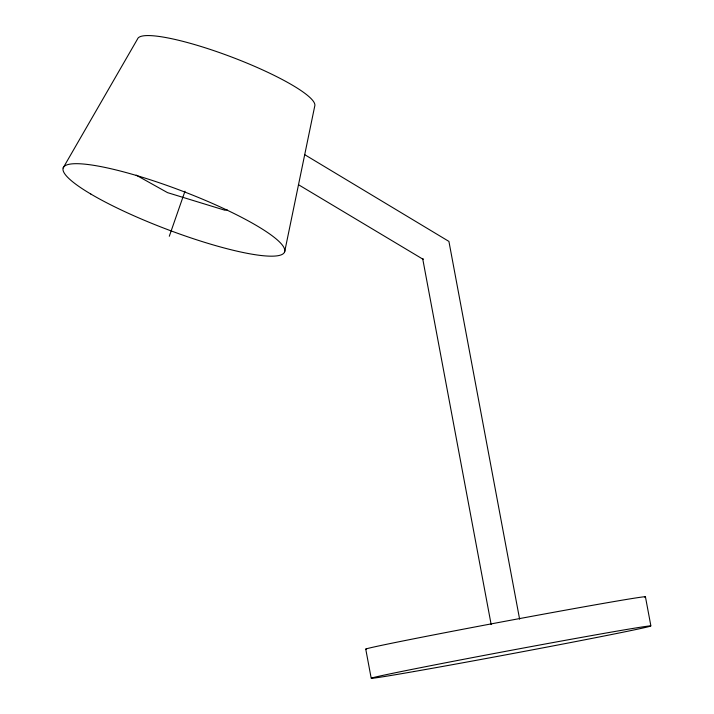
<?xml version="1.0" encoding="UTF-8"?>
<svg xmlns="http://www.w3.org/2000/svg" width="714" height="714" viewBox="0 0 714 714"><rect width="100%" height="100%" fill="white"/><g stroke="black" fill="none" stroke-linecap="round" stroke-linejoin="round"><path stroke-width="1.07" d="M284.645 251.881L314.731 106.127A94.721 16.484 20.8 0 0 231.497 56.977A94.721 16.484 20.8 0 0 137.534 39.011L63.118 167.968M169.298 236.272L184.98 191.218M227.07 209.737L224.91 210.228L167.522 192.637L136.16 175.117M304.833 154.742L448.919 241.412L519.614 619.163M298.434 184.685L423.17 259.334L422.67 258.584L491.161 624.563M645.429 596.752L650.882 625.892M365.755 649.16L371.209 678.3M366.55 649.169A142.3 1.74 -10.6 0 1 505.592 621.189A142.3 1.74 -10.6 0 1 644.635 597.136M90.848 194.056A118.399 20.608 20.8 0 0 279.103 255.478A118.399 20.608 20.8 0 0 151.698 180.24A118.399 20.608 20.8 0 0 90.848 194.056M414.334 671.472A142.3 1.74 -10.6 0 0 646.911 627.088A142.3 1.74 -10.6 0 0 471.892 657.728A142.3 1.74 -10.6 0 0 414.334 671.472"/></g></svg>
